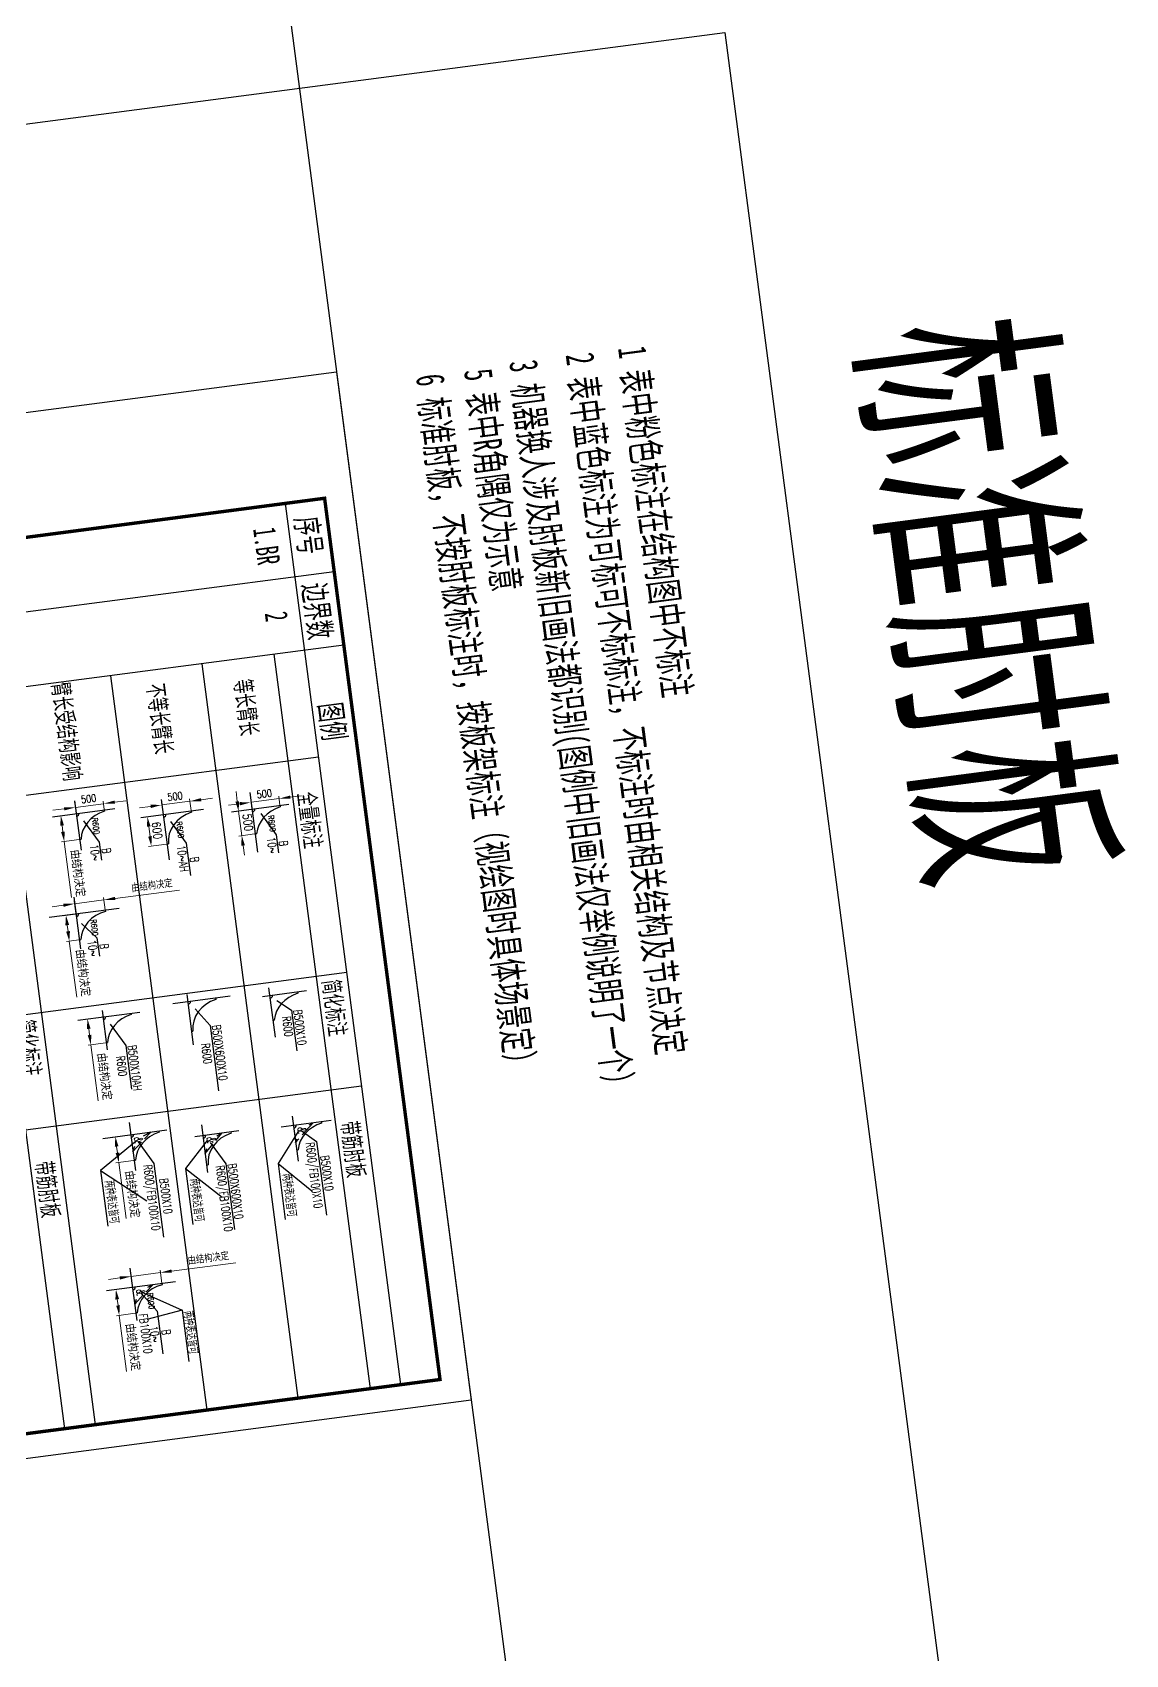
# Model space of a CAD drawing. Header units: millimetres. Extents: x -14906165 to 53546503, y 133836 to 58622790.
# Drawn here: x 43782703 to 45201020, y 31754795 to 33859548 of the extents above; entities that cross this region are included whole.
import ezdxf

# ---------------------------------------------------------------- set-up
doc = ezdxf.new("R2010")
doc.units = ezdxf.units.MM
doc.header["$LTSCALE"] = 100
doc.header["$PDMODE"] = 98
doc.header["$PDSIZE"] = 20
doc.linetypes.add('DASHED', pattern=[8, 6, -2])
for name, color, linetype in [('Stiffener_Invisible', 2, 'DASHED'), ('Text', 7, 'Continuous'), ('标准形式增加', 6, 'Continuous')]:
    doc.layers.add(name, color=color, linetype=linetype)
doc.styles.add('JNRD_E1', font='romans.shx', dxfattribs={"width": 0.8})
doc.styles.add('中文GB2312', font='', dxfattribs={"width": 0.7})
doc.styles.get('中文GB2312').set_extended_font_data('FangSong_GB2312')
doc.dimstyles.new('1-100', dxfattribs={"dimscale": 100, "dimtxt": 1.5, "dimasz": 2, "dimexe": 0.5, "dimexo": 0.1, "dimtad": 1, "dimdec": 0, "dimzin": 1, "dimdsep": 46, "dimtxsty": 'JNRD_E1', "dimcen": 2.5, "dimclrd": 1, "dimclre": 1, "dimclrt": 2, "dimadec": 0, "dimazin": 0, "dimtfac": 1, "dimtdec": 0, "dimtmove": 0, "dimatfit": 3, "dimfxl": 1, "dimtzin": 0, "dimlwd": 13, "dimlwe": 13, "dimarcsym": 0})

# ---------------------------------------------------------------- blocks, each defined once
blk = doc.blocks.new('*D722')
at = {"color": 1, "lineweight": 13}
for p, q in [((-417431, 653506), (-417431, 653227)), ((-416931, 653506), (-416931, 653227)), ((-417631, 653277), (-417831, 653277)), ((-417431, 653277), (-416931, 653277)), ((-416731, 653277), (-416531, 653277))]:
    blk.add_line(p, q, dxfattribs=at)
at = {"color": 1}
for points in [[(-417631, 653243), (-417631, 653310), (-417431, 653277)], [(-416731, 653310), (-416731, 653243), (-416931, 653277)]]:
    blk.add_solid(points, dxfattribs=at)
at = {"layer": 'Defpoints', "color": 0}
for p in [(-417431, 653516), (-416931, 653516), (-416931, 653277)]:
    blk.add_point(p, dxfattribs=at)
at = {"color": 2, "insert": (-417181, 653414), "char_height": 150, "attachment_point": 5, "style": 'JNRD_E1'}
blk.add_mtext('500', dxfattribs=at)
blk = doc.blocks.new('*D723')
at = {"color": 1, "lineweight": 13}
for p, q in [((-417577, 654216), (-417577, 654416)), ((-417441, 654016), (-417627, 654016)), ((-417577, 653516), (-417577, 654016)), ((-417441, 653516), (-417627, 653516)), ((-417577, 653316), (-417577, 653116))]:
    blk.add_line(p, q, dxfattribs=at)
at = {"color": 1}
for points in [[(-417610, 654216), (-417544, 654216), (-417577, 654016)], [(-417544, 653316), (-417610, 653316), (-417577, 653516)]]:
    blk.add_solid(points, dxfattribs=at)
at = {"layer": 'Defpoints', "color": 0}
for p in [(-417577, 654016), (-417431, 654016), (-417431, 653516)]:
    blk.add_point(p, dxfattribs=at)
at = {"color": 2, "insert": (-417714, 653766), "char_height": 150, "attachment_point": 5, "rotation": 90, "style": 'JNRD_E1'}
blk.add_mtext('500', dxfattribs=at)
blk = doc.blocks.new('*D734')
at = {"color": 1, "lineweight": 13}
for p, q in [((-417558, 651937), (-417558, 651617)), ((-416958, 651937), (-416958, 651617)), ((-417358, 651667), (-417158, 651667))]:
    blk.add_line(p, q, dxfattribs=at)
at = {"color": 1}
for points in [[(-417358, 651700), (-417358, 651634), (-417558, 651667)], [(-417158, 651634), (-417158, 651700), (-416958, 651667)]]:
    blk.add_solid(points, dxfattribs=at)
at = {"layer": 'Defpoints', "color": 0}
for p in [(-417558, 651947), (-416958, 651947), (-416958, 651667)]:
    blk.add_point(p, dxfattribs=at)
at = {"color": 2, "insert": (-417258, 651804), "char_height": 150, "attachment_point": 5, "style": 'JNRD_E1'}
blk.add_mtext('600', dxfattribs=at)
blk = doc.blocks.new('*D735')
at = {"color": 1, "lineweight": 13}
for p, q in [((-417759, 652647), (-417759, 652847)), ((-417568, 652447), (-417809, 652447)), ((-417759, 651947), (-417759, 652447)), ((-417568, 651947), (-417809, 651947)), ((-417759, 651747), (-417759, 651547))]:
    blk.add_line(p, q, dxfattribs=at)
at = {"color": 1}
for points in [[(-417792, 652647), (-417725, 652647), (-417759, 652447)], [(-417725, 651747), (-417792, 651747), (-417759, 651947)]]:
    blk.add_solid(points, dxfattribs=at)
at = {"layer": 'Defpoints', "color": 0}
for p in [(-417759, 652447), (-417558, 652447), (-417558, 651947)]:
    blk.add_point(p, dxfattribs=at)
at = {"color": 2, "insert": (-417896, 652197), "char_height": 150, "attachment_point": 5, "rotation": 90, "style": 'JNRD_E1'}
blk.add_mtext('500', dxfattribs=at)
blk = doc.blocks.new('*D737')
at = {"color": 1, "lineweight": 13}
for p, q in [((-417937, 651126), (-417937, 651326)), ((-417818, 650926), (-417987, 650926)), ((-417937, 650926), (-417937, 650426)), ((-418057, 650426), (-417887, 650426)), ((-417937, 650226), (-417937, 650026))]:
    blk.add_line(p, q, dxfattribs=at)
at = {"color": 1}
for points in [[(-417971, 651126), (-417904, 651126), (-417937, 650926)], [(-417904, 650226), (-417971, 650226), (-417937, 650426)]]:
    blk.add_solid(points, dxfattribs=at)
at = {"layer": 'Defpoints', "color": 0}
for p in [(-417808, 650926), (-418067, 650426), (-417937, 650426)]:
    blk.add_point(p, dxfattribs=at)
at = {"color": 2, "insert": (-418075, 650676), "char_height": 150, "attachment_point": 5, "rotation": 90, "style": 'JNRD_E1'}
blk.add_mtext('500', dxfattribs=at)
blk = doc.blocks.new('*D738')
at = {"color": 11, "lineweight": 13}
for p, q in [((-417808, 650416), (-417808, 650101)), ((-417281, 650416), (-417281, 650101)), ((-417608, 650151), (-417481, 650151)), ((-417281, 650151), (-416137, 650151))]:
    blk.add_line(p, q, dxfattribs=at)
at = {"color": 11}
for points in [[(-417608, 650184), (-417608, 650118), (-417808, 650151)], [(-417481, 650118), (-417481, 650184), (-417281, 650151)]]:
    blk.add_solid(points, dxfattribs=at)
at = {"layer": 'Defpoints', "color": 0}
for p in [(-417808, 650426), (-417281, 650426), (-417281, 650151)]:
    blk.add_point(p, dxfattribs=at)
at = {"color": 11, "insert": (-416609, 650312), "char_height": 150, "attachment_point": 5, "style": 'JNRD_E1'}
blk.add_mtext('由结构决定', dxfattribs=at)
blk = doc.blocks.new('*D739')
at = {"color": 11, "lineweight": 13}
for p, q in [((-413656, 650416), (-413656, 650101)), ((-413129, 650416), (-413129, 650101)), ((-413456, 650151), (-413329, 650151)), ((-413129, 650151), (-411985, 650151))]:
    blk.add_line(p, q, dxfattribs=at)
at = {"color": 11}
for points in [[(-413456, 650184), (-413456, 650118), (-413656, 650151)], [(-413329, 650118), (-413329, 650184), (-413129, 650151)]]:
    blk.add_solid(points, dxfattribs=at)
at = {"layer": 'Defpoints', "color": 0}
for p in [(-413656, 650426), (-413129, 650426), (-413129, 650151)]:
    blk.add_point(p, dxfattribs=at)
at = {"color": 11, "insert": (-412457, 650312), "char_height": 150, "attachment_point": 5, "style": 'JNRD_E1'}
blk.add_mtext('由结构决定', dxfattribs=at)
blk = doc.blocks.new('*D740')
at = {"color": 11, "lineweight": 13}
for p, q in [((-411218, 650635), (-411218, 650320)), ((-410691, 650635), (-410691, 650320)), ((-411018, 650370), (-410891, 650370)), ((-410691, 650370), (-409547, 650370))]:
    blk.add_line(p, q, dxfattribs=at)
at = {"color": 11}
for points in [[(-411018, 650403), (-411018, 650337), (-411218, 650370)], [(-410891, 650337), (-410891, 650403), (-410691, 650370)]]:
    blk.add_solid(points, dxfattribs=at)
at = {"layer": 'Defpoints', "color": 0}
for p in [(-411218, 650645), (-410691, 650645), (-410691, 650370)]:
    blk.add_point(p, dxfattribs=at)
at = {"color": 11, "insert": (-410019, 650531), "char_height": 150, "attachment_point": 5, "style": 'JNRD_E1'}
blk.add_mtext('由结构决定', dxfattribs=at)
blk = doc.blocks.new('*D745')
at = {"color": 11, "lineweight": 13}
for p, q in [((-416004, 650914), (-416004, 652058)), ((-415804, 650714), (-416054, 650714)), ((-416004, 650190), (-416004, 650714)), ((-415754, 650190), (-416054, 650190)), ((-416004, 649990), (-416004, 649790))]:
    blk.add_line(p, q, dxfattribs=at)
at = {"color": 11}
for points in [[(-416037, 650914), (-415970, 650914), (-416004, 650714)], [(-415970, 649990), (-416037, 649990), (-416004, 650190)]]:
    blk.add_solid(points, dxfattribs=at)
at = {"layer": 'Defpoints', "color": 0}
for p in [(-416004, 650714), (-415794, 650714), (-415744, 650190)]:
    blk.add_point(p, dxfattribs=at)
at = {"color": 11, "insert": (-416165, 651586), "char_height": 150, "attachment_point": 5, "rotation": 90, "style": 'JNRD_E1'}
blk.add_mtext('由结构决定', dxfattribs=at)
blk = doc.blocks.new('*D746')
at = {"color": 11, "lineweight": 13}
for p, q in [((-415794, 650180), (-415794, 649962)), ((-415267, 650180), (-415267, 649962)), ((-415594, 650012), (-415467, 650012)), ((-415267, 650012), (-414122, 650012))]:
    blk.add_line(p, q, dxfattribs=at)
at = {"color": 11}
for points in [[(-415594, 650046), (-415594, 649979), (-415794, 650012)], [(-415467, 649979), (-415467, 650046), (-415267, 650012)]]:
    blk.add_solid(points, dxfattribs=at)
at = {"layer": 'Defpoints', "color": 0}
for p in [(-415794, 650190), (-415267, 650190), (-415267, 650012)]:
    blk.add_point(p, dxfattribs=at)
at = {"color": 11, "insert": (-414594, 650174), "char_height": 150, "attachment_point": 5, "style": 'JNRD_E1'}
blk.add_mtext('由结构决定', dxfattribs=at)
blk = doc.blocks.new('*D747')
at = {"color": 11, "lineweight": 13}
for p, q in [((-408148, 650314), (-408148, 649979)), ((-407621, 650314), (-407621, 649979)), ((-407948, 650029), (-407821, 650029)), ((-407621, 650029), (-406477, 650029))]:
    blk.add_line(p, q, dxfattribs=at)
at = {"color": 11}
for points in [[(-407948, 650062), (-407948, 649996), (-408148, 650029)], [(-407821, 649996), (-407821, 650062), (-407621, 650029)]]:
    blk.add_solid(points, dxfattribs=at)
at = {"layer": 'Defpoints', "color": 0}
for p in [(-408148, 650324), (-407621, 650324), (-407621, 650029)]:
    blk.add_point(p, dxfattribs=at)
at = {"color": 11, "insert": (-406949, 650190), "char_height": 150, "attachment_point": 5, "style": 'JNRD_E1'}
blk.add_mtext('由结构决定', dxfattribs=at)
blk = doc.blocks.new('*D748')
at = {"color": 11, "lineweight": 13}
for p, q in [((-408371, 651048), (-408371, 652192)), ((-408158, 650848), (-408421, 650848)), ((-408371, 650324), (-408371, 650848)), ((-408158, 650324), (-408421, 650324)), ((-408371, 650124), (-408371, 649924))]:
    blk.add_line(p, q, dxfattribs=at)
at = {"color": 11}
for points in [[(-408405, 651048), (-408338, 651048), (-408371, 650848)], [(-408338, 650124), (-408405, 650124), (-408371, 650324)]]:
    blk.add_solid(points, dxfattribs=at)
at = {"layer": 'Defpoints', "color": 0}
for p in [(-408371, 650848), (-408148, 650848), (-408148, 650324)]:
    blk.add_point(p, dxfattribs=at)
at = {"color": 11, "insert": (-408533, 651720), "char_height": 150, "attachment_point": 5, "rotation": 90, "style": 'JNRD_E1'}
blk.add_mtext('由结构决定', dxfattribs=at)
blk = doc.blocks.new('绘图要素标准库V1.0 - 0416')
for p, q in [((-425988.7, 656002.9), (-404988.7, 656002.9)), ((-425988.7, 656002.9), (-425988.7, 626302.9)), ((-404988.7, 656002.9), (-404988.7, 626302.9)), ((-405488.7, 655502.9), (-423488.7, 655502.9)), ((-423488.7, 655502.9), (-423488.7, 626802.9)), ((-421988.7, 655502.9), (-421988.7, 626802.9)), ((-420488.7, 655502.9), (-420488.7, 626802.9)), ((-405488.7, 654802.9), (-423488.7, 654802.9)), ((-405488.7, 654802.9), (-423488.7, 654802.9)), ((-418311, 649356.2), (-418311, 654802.9)), ((-413910.7, 626835.6), (-413910.7, 654802.9)), ((-411593.3, 626835.6), (-411593.3, 654802.9)), ((-420488.7, 654256.2), (-405488.7, 654256.2)), ((-417430.9, 654173.8), (-417430.9, 653153)), ((-410973.1, 654190.2), (-410973.1, 653296.8)), ((-417430.9, 654016.3), (-417405.9, 654016.3)), ((-413643.1, 654057.1), (-413643.1, 653268.4)), ((-413643.1, 653897.8), (-413618.1, 653897.8)), ((-410973.1, 654016.3), (-410948.1, 654016.3)), ((-417775.7, 653516.3), (-416557.8, 653516.3)), ((-416930.9, 653516.3), (-416930.9, 653541.3)), ((-411165.6, 653516.3), (-410247.6, 653516.3)), ((-410473.1, 653516.3), (-410473.1, 653541.3)), ((-410251.2, 653159), (-409614.1, 653690.3)), ((-413803.5, 653397.8), (-412797.2, 653397.8)), ((-413143.1, 653397.8), (-413143.1, 653422.8)), ((-420488.7, 652969.4), (-405488.7, 652969.4)), ((-417557.6, 652664.1), (-417557.6, 651550.9)), ((-413736.4, 652703.9), (-413736.4, 651683.2)), ((-417557.6, 652447), (-417532.6, 652447)), ((-413736.4, 652447), (-413711.4, 652447)), ((-411009.5, 652549.6), (-411009.5, 651761.1)), ((-411009.5, 652404.9), (-410984.5, 652404.9)), ((-410395, 651527.3), (-409721.9, 652103.8)), ((-417866.3, 651947), (-416640.4, 651947)), ((-416957.6, 651947), (-416957.6, 651972)), ((-413884.3, 651947), (-412860.1, 651947)), ((-413136.4, 651947), (-413136.4, 651972)), ((-411233.6, 651904.9), (-410256.4, 651904.9)), ((-410409.5, 651904.9), (-410409.5, 651929.9)), ((-420488.7, 651345.7), (-405488.7, 651345.7)), ((-411218.1, 650147.7), (-411218.1, 651290)), ((-417808.5, 650001.8), (-417808.5, 651112.8)), ((-417808.5, 650926), (-417783.5, 650926)), ((-415793.6, 650963.5), (-415793.6, 649715.3)), ((-413655.9, 649982), (-413655.9, 651085)), ((-413655.9, 650926), (-413630.9, 650926)), ((-411218.1, 651145), (-411193.1, 651145)), ((-408148.5, 651093.2), (-408148.5, 649858.8)), ((-407561, 651143), (-407462, 650502.9)), ((-415793.6, 650714), (-415768.6, 650714)), ((-411470.7, 650645), (-410487.1, 650645)), ((-410691.1, 650645), (-410691.1, 650670)), ((-410581.7, 650030.9), (-409848.3, 650773.5)), ((-408148.5, 650848), (-408123.5, 650848)), ((-418067.3, 650426), (-417066, 650426)), ((-417281.5, 650426), (-417281.5, 650451)), ((-413790.3, 650426), (-412985.3, 650426)), ((-413128.9, 650426), (-413128.9, 650451)), ((-407621.5, 650324), (-407621.5, 650349)), ((-416137.2, 650190), (-415080.4, 650190)), ((-415266.6, 650190), (-415266.6, 650215)), ((-408542.5, 650324), (-407468.7, 650324)), ((-423488.7, 649356.2), (-405488.7, 649356.2)), ((-420488.7, 648809.6), (-405488.7, 648809.6))]:
    blk.add_line(p, q)
at = {"color": 6}
blk.add_lwpolyline([(-431789.7, 663589.5), (-373332.1, 663589.5), (-373332.1, 624145.9), (-431789.7, 624145.9)], close=True, dxfattribs=at)
at = {"const_width": 60}
blk.add_lwpolyline([(-423488.7, 655502.9), (-405488.7, 655502.9), (-405488.7, 626802.9), (-423488.7, 626802.9)], close=True, dxfattribs=at)
for points in [[(-417328.9, 653658.9), (-416854.9, 653881.9), (-416492.7, 653881.9)], [(-410853.6, 653637.8), (-410595.9, 653887.4), (-409085.2, 653887.4)], [(-413529.6, 653515.2), (-413295.7, 653746.8), (-412467.8, 653746.8)], [(-410841.9, 653583), (-410251.2, 653159), (-409110.5, 653159)], [(-417402.6, 652062), (-416928.6, 652285), (-416264.2, 652285)], [(-413574.9, 652062), (-413205.2, 652285), (-411868.2, 652285)], [(-410854.5, 652019.9), (-410380.5, 652242.9), (-409043.5, 652242.9)], [(-410903.1, 651970), (-410395, 651527.3), (-409254.3, 651527.3)], [(-411056.1, 650758), (-410582.1, 650981), (-409074.6, 650981)], [(-408038, 650466), (-407561, 651143), (-406508, 651143)], [(-417646.5, 650539), (-417172.5, 650762), (-416810.3, 650762)], [(-413493.9, 650539), (-413019.9, 650762), (-412133.9, 650762)], [(-411071.6, 650721.5), (-410581.7, 650030.9), (-409440.9, 650030.9)], [(-408011, 650466), (-407605.3, 650703), (-406734.8, 650703)], [(-415586.6, 650267), (-415261.6, 650504), (-414885.6, 650504)]]:
    blk.add_lwpolyline(points)
for centre, radius, start, end in [((-416816.9, 654130.4), 600, 190.95853, 259.04147), ((-413029, 654011.9), 600, 190.95853, 259.04147), ((-410359, 654130.4), 600, 190.95853, 259.04147), ((-417430.9, 653516.3), 50, 0, 90), ((-410973.1, 653516.3), 50, 0, 90), ((-413643.1, 653397.8), 50, 0, 90), ((-416945.7, 652571.9), 600, 192.01325, 268.86741), ((-413124.5, 652571.9), 600, 192.01325, 268.86741), ((-410397.6, 652529.8), 600, 192.01325, 268.86741), ((-417557.6, 651947), 50, 0, 90), ((-413736.4, 651947), 50, 0, 90), ((-411009.5, 651904.9), 50, 0, 90), ((-417195.3, 651044.8), 600, 191.41874, 261.74727), ((-413042.8, 651044.8), 600, 191.41874, 261.74727), ((-410604.9, 651263.7), 600, 191.41874, 261.74727), ((-415176, 650808.1), 600, 189.02552, 261.31791), ((-411218.1, 650645), 50, 0, 90), ((-407530.9, 650942.1), 600, 189.02552, 261.31791), ((-417808.5, 650426), 50, 0, 90), ((-413655.9, 650426), 50, 0, 90), ((-408148.5, 650324), 50, 0, 90), ((-415793.6, 650190), 50, 0, 90)]:
    blk.add_arc(centre, radius, start, end)
blk.add_point((-423488.7, 655502.9))
at = {"layer": 'Stiffener_Invisible', "ltscale": 0.5}
blk.add_line((-410973.1, 653860.5), (-410628.8, 653516.3), dxfattribs=at)
at = {"layer": 'Stiffener_Invisible'}
for p, q in [((-410973.1, 653860.5), (-410941.7, 653790.2)), ((-410628.8, 653516.3), (-410699, 653548)), ((-411009.5, 652245.4), (-410961.6, 652148.8)), ((-410643.5, 651904.9), (-410743.5, 651945.2)), ((-411218.1, 651000.1), (-411157.7, 650858.4)), ((-410877.5, 650645), (-410975, 650690.8)), ((-408148.5, 650684.4), (-408106.6, 650585.1)), ((-407805.4, 650324), (-407902.8, 650370.2))]:
    blk.add_line(p, q, dxfattribs=at)
at = {"layer": 'Stiffener_Invisible', "ltscale": 0.4}
for p, q in [((-410643.5, 651904.9), (-411009.5, 652245.4)), ((-410877.5, 650645), (-411218.1, 651000.1)), ((-407805.4, 650324), (-408148.5, 650684.4))]:
    blk.add_line(p, q, dxfattribs=at)
at = {"layer": '标准形式增加'}
blk.add_xline((-506039.8, 656002.9), (1, 0), dxfattribs=at)
at = {"style": '中文GB2312', "width": 0.7}
for s, height, p in [('标准肘板', 3000, (-425425.2, 665373.5)), ('1 表中粉色标注在结构图中不标注', 500, (-425733.7, 660990)), ('2 表中蓝色标注为可标可不标标注，不标注时由相关结构及节点决定', 500, (-425733.7, 660057)), ('3 机器换人涉及肘板新旧画法都识别(图例中旧画法仅举例说明了一个）', 500, (-425739, 659052.5)), ('5 表中R角隅仅为示意', 500, (-425683.3, 658240)), ('6 标准肘板，不按肘板标注时，按板架标注（视绘图时具体场景定）', 500, (-425704.4, 657384.4)), ('序号', 400, (-423164.8, 654937)), ('边界数', 400, (-421814.5, 654917.2)), ('图例', 400, (-419368.7, 654927.6)), ('全量标注', 300, (-417638.7, 654360.1)), ('简化标注', 300, (-413803.2, 654360.1)), ('带筋肘板', 300, (-410914.5, 654360.1)), ('1.BR', 400, (-423062.8, 654179.2)), ('2', 400, (-421336.8, 654189.8)), ('等长臂长', 300, (-420068.2, 653500.8)), ('两种表达皆可', 150, (-410027, 653215.6)), ('不等长臂长', 300, (-420212.1, 651960.9)), ('两种表达皆可', 150, (-410170.8, 651583.9)), ('两种表达皆可', 150, (-407529, 651173)), ('臂长受结构影响', 300, (-420488.7, 650299.4)), ('两种表达皆可', 150, (-410357.5, 650087.6)), ('简化标注', 300, (-413803.2, 648913.4)), ('带筋肘板', 300, (-410914.5, 648913.4))]:
    blk.add_text(s, height=height, dxfattribs=at).set_placement(p)
at = {"layer": 'Text', "color": 0, "linetype": 'Continuous', "style": 'JNRD_E1', "width": 0.8}
for s, height, p in [('B', 150, (-416720.6, 653914.4)), ('B500X10', 150, (-410291.2, 653919.9)), ('R600', 100, (-417266.9, 653781.9)), ('10~', 150, (-416821.4, 653710.8)), ('B500X10', 150, (-413290.1, 653779.3)), ('R600/FB100X10', 150, (-410594.7, 653690.3)), ('R600', 150, (-413187.6, 653568.5)), ('&', 150, (-410927.5, 653583)), ('B', 150, (-416631.3, 652317.5)), ('B500X600X10', 150, (-413199.7, 652317.5)), ('B500X600X10', 150, (-410374.9, 652275.4)), ('R600', 100, (-417381.6, 652159.5)), ('10~AH', 150, (-416895.1, 652113.9)), ('R600', 150, (-412856.2, 652086)), ('&', 150, (-410968.5, 651970)), ('R600/FB100X10', 150, (-410364.5, 652062)), ('B500X10', 150, (-410257.6, 651044.7)), ('B', 150, (-417038.2, 650794.5)), ('B500X10AH', 150, (-413014.3, 650794.5)), ('R600/FB100X10', 150, (-410573.6, 650794.7)), ('R600', 100, (-417678.9, 650689.7)), ('10~', 150, (-417138.9, 650590.9)), ('B', 150, (-415127.3, 650536.5)), ('R600', 150, (-412827.9, 650568)), ('&', 150, (-411159.6, 650695.7)), ('R600', 100, (-407997.5, 650564.9)), ('10~', 150, (-407315, 650531.8)), ('B', 150, (-407214.3, 650735.4)), ('R600', 100, (-415642.6, 650430.9)), ('10~', 150, (-415228, 650332.9)), ('&', 150, (-408095, 650385)), ('FB100X10', 150, (-407593.6, 650372.6))]:
    blk.add_text(s, height=height, dxfattribs=at).set_placement(p)
for base, p1, p2, picture, middle in [((-417576.8, 654016.3), (-417430.9, 653516.3), (-417430.9, 654016.3), '*D723', (-417714.3, 653766.3)), ((-417758.6, 652447), (-417557.6, 651947), (-417557.6, 652447), '*D735', (-417896.1, 652197)), ((-417937.5, 650426), (-417808.5, 650926), (-418067.3, 650426), '*D737', (-418075, 650676))]:
    dim = blk.add_linear_dim(base=base, p1=p1, p2=p2, angle=90, dimstyle='1-100')
    dim.commit()
    dim.dimension.update_dxf_attribs({"geometry": picture, "text_midpoint": middle})
for base, p1, p2, picture, middle in [((-416930.9, 653276.8), (-417430.9, 653516.3), (-416930.9, 653516.3), '*D722', (-417180.9, 653414.3)), ((-416957.6, 651667), (-417557.6, 651947), (-416957.6, 651947), '*D734', (-417257.6, 651804.5))]:
    dim = blk.add_linear_dim(base=base, p1=p1, p2=p2, dimstyle='1-100')
    dim.commit()
    dim.dimension.update_dxf_attribs({"geometry": picture, "text_midpoint": middle})
for base, p1, p2, picture, middle in [((-416003.6, 650714), (-415743.6, 650190), (-415793.6, 650714), '*D745', (-416164.9, 651586.1)), ((-408371.5, 650848), (-408148.5, 650324), (-408148.5, 650848), '*D748', (-408532.9, 651720.1))]:
    dim = blk.add_linear_dim(base=base, p1=p1, p2=p2, angle=90, text='由结构决定', dimstyle='1-100', override={"dimclrd": 11, "dimclre": 11, "dimclrt": 11})
    dim.commit()
    dim.dimension.update_dxf_attribs({"geometry": picture, "text_midpoint": middle})
for base, p1, p2, picture, middle in [((-410691.1, 650370), (-411218.1, 650645), (-410691.1, 650645), '*D740', (-410019, 650531.3)), ((-417281.5, 650151), (-417808.5, 650426), (-417281.5, 650426), '*D738', (-416609.3, 650312.4)), ((-413128.9, 650151), (-413655.9, 650426), (-413128.9, 650426), '*D739', (-412456.8, 650312.4)), ((-415266.6, 650012.5), (-415793.6, 650190), (-415266.6, 650190), '*D746', (-414594.5, 650173.9)), ((-407621.5, 650029), (-408148.5, 650324), (-407621.5, 650324), '*D747', (-406949.4, 650190.4))]:
    dim = blk.add_linear_dim(base=base, p1=p1, p2=p2, text='由结构决定', dimstyle='1-100', override={"dimclrd": 11, "dimclre": 11, "dimclrt": 11})
    dim.commit()
    dim.dimension.update_dxf_attribs({"geometry": picture, "text_midpoint": middle})

msp = doc.modelspace()

# ---------------------------------------------------------------- block references
at = {"lineweight": 5, "xscale": 64.06802830554443, "yscale": 73.4024339265743, "zscale": 64.06802830554443, "rotation": 277.4624694947158}
msp.add_blockref('绘图要素标准库V1.0 - 0416', (-22373, 103764), dxfattribs=at)

doc.saveas('drawing.dxf')
